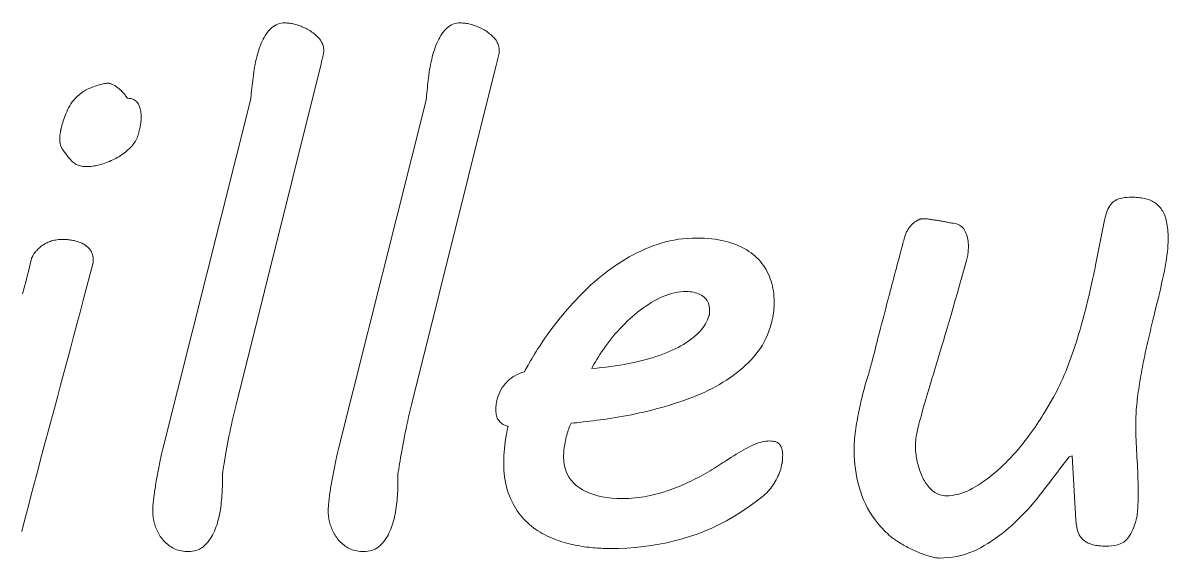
# Model space of a CAD drawing. Extents: x 120.6 to 167.1, y 73.5 to 127.9.
# Drawn here: x 151.97 to 161.7, y 123.12 to 127.66 of the extents above; entities that cross this region are included whole.
import ezdxf

# ---------------------------------------------------------------- set-up
doc = ezdxf.new("R2010")
doc.units = 0

msp = doc.modelspace()

# ---------------------------------------------------------------- linework, layer by layer
at = {"color": 7, "lineweight": 13}
for points in [[(153.90062, 127.005363), (153.902405, 127.025192), (153.904312, 127.045372), (153.906342, 127.065895), (153.908478, 127.086761), (153.910736, 127.107979), (153.913101, 127.129547), (153.915588, 127.151451), (153.918182, 127.173714), (153.920898, 127.19632), (153.923737, 127.219269), (153.926804, 127.242218), (153.930222, 127.264824), (153.933975, 127.287079), (153.93808, 127.30899), (153.942535, 127.330551), (153.947327, 127.351768), (153.952484, 127.372643), (153.957962, 127.393166), (153.963806, 127.413338), (153.969986, 127.433167), (153.976563, 127.452492), (153.983582, 127.471153), (153.991028, 127.489143), (153.998901, 127.506477), (154.007202, 127.52314), (154.015961, 127.539139), (154.025131, 127.554474), (154.034744, 127.569145), (154.044785, 127.583145), (154.055267, 127.596489), (154.066254, 127.608841), (154.077866, 127.619904), (154.090088, 127.629654), (154.102905, 127.638107), (154.116333, 127.645264), (154.130356, 127.651115), (154.145004, 127.65567), (154.160248, 127.65892), (154.176102, 127.660873), (154.192566, 127.661522), (154.20192, 127.661354), (154.211472, 127.660828), (154.221222, 127.659966), (154.231186, 127.658752), (154.241348, 127.657188), (154.251709, 127.655281), (154.262268, 127.653023), (154.273041, 127.650421), (154.284012, 127.647476), (154.295181, 127.64418), (154.306396, 127.640579), (154.31749, 127.636726), (154.328476, 127.632607), (154.339355, 127.628227), (154.350098, 127.623589), (154.360733, 127.618683), (154.371262, 127.613525), (154.381668, 127.608109), (154.391953, 127.602425), (154.40213, 127.596489), (154.412094, 127.590286), (154.421722, 127.583824), (154.431046, 127.577103), (154.440063, 127.570122), (154.448746, 127.562881), (154.457108, 127.555382), (154.465164, 127.547623), (154.4729, 127.539597), (154.480301, 127.531319), (154.487396, 127.522774), (154.493988, 127.514015), (154.499893, 127.505089), (154.505096, 127.495979), (154.509598, 127.486702), (154.513412, 127.477249), (154.516541, 127.467628), (154.518967, 127.457825), (154.520706, 127.447853), (154.521744, 127.437706), (154.522095, 127.427391), (154.522003, 127.422691), (154.521744, 127.417847), (154.521301, 127.412865), (154.520706, 127.40773), (154.519928, 127.402458), (154.518967, 127.397034), (154.517838, 127.391472), (154.516541, 127.385765), (154.515076, 127.379913), (154.513412, 127.373917), (154.511719, 127.367859), (154.510071, 127.361832), (154.508484, 127.355835), (154.506943, 127.349861), (154.505463, 127.343925), (154.504059, 127.338013), (154.502686, 127.33213), (154.501389, 127.326279), (154.500153, 127.32045), (154.498962, 127.314659), (153.776321, 124.418304), (153.767792, 124.383774), (153.759552, 124.349564), (153.751617, 124.315674), (153.743942, 124.282097), (153.736572, 124.24884), (153.729492, 124.215904), (153.722702, 124.183289), (153.716202, 124.150986), (153.709991, 124.119003), (153.704056, 124.087334), (153.698425, 124.056389), (153.693069, 124.026573), (153.688019, 123.997887), (153.683243, 123.970322), (153.678772, 123.943886), (153.674576, 123.918579), (153.67067, 123.894402), (153.667053, 123.871353), (153.663727, 123.849426), (153.660706, 123.828629), (153.660706, 123.759254), (153.660583, 123.741753), (153.660233, 123.72393), (153.659653, 123.705795), (153.658844, 123.68734), (153.657806, 123.668564), (153.65654, 123.649467), (153.655029, 123.630058), (153.653305, 123.610329), (153.651337, 123.590286), (153.649139, 123.569923), (153.646622, 123.549545), (153.643707, 123.529449), (153.640381, 123.509651), (153.636658, 123.490143), (153.632507, 123.470917), (153.627975, 123.451988), (153.623032, 123.433342), (153.617691, 123.414986), (153.611938, 123.396919), (153.605774, 123.379143), (153.599182, 123.361801), (153.592072, 123.345032), (153.584488, 123.32885), (153.576416, 123.31324), (153.567841, 123.29821), (153.558777, 123.283752), (153.549225, 123.269882), (153.539185, 123.256584), (153.528641, 123.243866), (153.517609, 123.231728), (153.506012, 123.220467), (153.493744, 123.210388), (153.480804, 123.2015), (153.467209, 123.193802), (153.452942, 123.187279), (153.438019, 123.181946), (153.422424, 123.177803), (153.406158, 123.174835), (153.389236, 123.173058), (153.371643, 123.17247), (153.356232, 123.172798), (153.341232, 123.173798), (153.32663, 123.175461), (153.312439, 123.177788), (153.29866, 123.180779), (153.285278, 123.184433), (153.272293, 123.188759), (153.25972, 123.193741), (153.247559, 123.199394), (153.235779, 123.205711), (153.224426, 123.212547), (153.21347, 123.219757), (153.202911, 123.227348), (153.19278, 123.235306), (153.183029, 123.243645), (153.173691, 123.252365), (153.164764, 123.261452), (153.156235, 123.27092), (153.148117, 123.280762), (153.140396, 123.290977), (153.133087, 123.30146), (153.126175, 123.31208), (153.119675, 123.322853), (153.113571, 123.333763), (153.10788, 123.344818), (153.102585, 123.356018), (153.097702, 123.367363), (153.093231, 123.378853), (153.089142, 123.390488), (153.08548, 123.402267), (153.082184, 123.414047), (153.079224, 123.425682), (153.07663, 123.437172), (153.074371, 123.448517), (153.072464, 123.459717), (153.070908, 123.470772), (153.069702, 123.481689), (153.068832, 123.492455), (153.068298, 123.503075), (153.06813, 123.513557), (153.068222, 123.523026), (153.068481, 123.532921), (153.068909, 123.543259), (153.069519, 123.554024), (153.070297, 123.565224), (153.071259, 123.576859), (153.072388, 123.588928), (153.073685, 123.601425), (153.075165, 123.614365), (153.076813, 123.627731), (153.078583, 123.641373), (153.080444, 123.655136), (153.082397, 123.669006), (153.084442, 123.682999), (153.086563, 123.697105), (153.088776, 123.711327), (153.091064, 123.725662), (153.093445, 123.74012), (153.095917, 123.754684), (153.09848, 123.769371), (153.101105, 123.784111), (153.103745, 123.798851), (153.106415, 123.813599), (153.109116, 123.828339), (153.111847, 123.843079), (153.114609, 123.857819), (153.117401, 123.872566), (153.120224, 123.887306), (153.123062, 123.902046), (153.125946, 123.916786), (153.12883, 123.931343), (153.131729, 123.945518), (153.134613, 123.959328), (153.137512, 123.972748), (153.140396, 123.985802), (153.14328, 123.998474), (153.146179, 124.01078), (153.149063, 124.022697), (153.151962, 124.034248), (153.154846, 124.045418)], [(155.392151, 127.005363), (155.393951, 127.025192), (155.395844, 127.045372), (155.397873, 127.065895), (155.400009, 127.086761), (155.402267, 127.107979), (155.404633, 127.129547), (155.40712, 127.151451), (155.409729, 127.173714), (155.412445, 127.19632), (155.415283, 127.219269), (155.418335, 127.242218), (155.421753, 127.264824), (155.425507, 127.287079), (155.429611, 127.30899), (155.434067, 127.330551), (155.438858, 127.351768), (155.444, 127.372643), (155.449493, 127.393166), (155.455338, 127.413338), (155.461517, 127.433167), (155.468109, 127.452492), (155.475113, 127.471153), (155.482559, 127.489143), (155.490433, 127.506477), (155.498749, 127.52314), (155.507492, 127.539139), (155.516663, 127.554474), (155.526276, 127.569145), (155.536316, 127.583145), (155.546799, 127.596489), (155.5578, 127.608841), (155.569397, 127.619904), (155.581619, 127.629654), (155.594437, 127.638107), (155.607864, 127.645264), (155.621887, 127.651115), (155.636536, 127.65567), (155.651779, 127.65892), (155.667633, 127.660873), (155.684097, 127.661522), (155.693451, 127.661354), (155.703003, 127.660828), (155.712769, 127.659966), (155.722717, 127.658752), (155.73288, 127.657188), (155.74324, 127.655281), (155.753815, 127.653023), (155.764572, 127.650421), (155.775543, 127.647476), (155.786713, 127.64418), (155.797928, 127.640579), (155.809021, 127.636726), (155.820007, 127.632607), (155.830887, 127.628227), (155.841644, 127.623589), (155.852264, 127.618683), (155.862793, 127.613525), (155.873199, 127.608109), (155.883484, 127.602425), (155.893661, 127.596489), (155.903625, 127.590286), (155.913269, 127.583824), (155.922577, 127.577103), (155.931595, 127.570122), (155.940277, 127.562881), (155.948639, 127.555382), (155.956696, 127.547623), (155.964432, 127.539597), (155.971832, 127.531319), (155.978943, 127.522774), (155.985535, 127.514015), (155.991425, 127.505089), (155.996628, 127.495979), (156.001129, 127.486702), (156.004944, 127.477249), (156.008072, 127.467628), (156.010498, 127.457825), (156.012238, 127.447853), (156.013275, 127.437706), (156.013626, 127.427391), (156.013535, 127.422691), (156.013275, 127.417847), (156.012848, 127.412865), (156.012238, 127.40773), (156.011459, 127.402458), (156.010498, 127.397034), (156.009369, 127.391472), (156.008072, 127.385765), (156.006592, 127.379913), (156.004944, 127.373917), (156.00325, 127.367859), (156.001602, 127.361832), (156.000015, 127.355835), (155.998474, 127.349861), (155.997009, 127.343925), (155.99559, 127.338013), (155.994232, 127.33213), (155.99292, 127.326279), (155.991684, 127.32045), (155.990509, 127.314659), (155.267853, 124.418304), (155.259338, 124.383774), (155.251099, 124.349564), (155.243149, 124.315674), (155.235474, 124.282097), (155.228119, 124.24884), (155.221024, 124.215904), (155.214233, 124.183289), (155.207733, 124.150986), (155.201523, 124.119003), (155.195587, 124.087334), (155.189957, 124.056389), (155.184601, 124.026573), (155.17955, 123.997887), (155.174774, 123.970322), (155.170303, 123.943886), (155.166107, 123.918579), (155.162201, 123.894402), (155.1586, 123.871353), (155.155273, 123.849426), (155.152237, 123.828629), (155.152237, 123.759254), (155.152115, 123.741753), (155.151764, 123.72393), (155.151184, 123.705795), (155.150391, 123.68734), (155.149353, 123.668564), (155.148071, 123.649467), (155.146576, 123.630058), (155.144836, 123.610329), (155.142868, 123.590286), (155.140671, 123.569923), (155.138153, 123.549545), (155.135239, 123.529449), (155.131912, 123.509651), (155.128189, 123.490143), (155.124054, 123.470917), (155.119507, 123.451988), (155.114563, 123.433342), (155.109222, 123.414986), (155.10347, 123.396919), (155.097321, 123.379143), (155.090714, 123.361801), (155.083618, 123.345032), (155.076019, 123.32885), (155.067947, 123.31324), (155.059372, 123.29821), (155.050308, 123.283752), (155.040756, 123.269882), (155.030716, 123.256584), (155.020172, 123.243866), (155.009155, 123.231728), (154.997543, 123.220467), (154.985275, 123.210388), (154.972336, 123.2015), (154.95874, 123.193802), (154.944473, 123.187279), (154.92955, 123.181946), (154.913956, 123.177803), (154.89769, 123.174835), (154.880768, 123.173058), (154.863174, 123.17247), (154.847778, 123.172798), (154.832764, 123.173798), (154.818176, 123.175461), (154.803986, 123.177788), (154.790192, 123.180779), (154.77681, 123.184433), (154.763824, 123.188759), (154.751251, 123.193741), (154.73909, 123.199394), (154.727325, 123.205711), (154.715958, 123.212547), (154.705002, 123.219757), (154.694458, 123.227348), (154.684311, 123.235306), (154.674561, 123.243645), (154.665222, 123.252365), (154.656296, 123.261452), (154.647766, 123.27092), (154.639648, 123.280762), (154.631927, 123.290977), (154.624619, 123.30146), (154.617706, 123.31208), (154.611206, 123.322853), (154.605103, 123.333763), (154.599411, 123.344818), (154.594116, 123.356018), (154.589233, 123.367363), (154.584747, 123.378853), (154.580688, 123.390488), (154.577011, 123.402267), (154.573715, 123.414047), (154.57077, 123.425682), (154.568161, 123.437172), (154.565918, 123.448517), (154.563995, 123.459717), (154.562439, 123.470772), (154.561234, 123.481689), (154.560364, 123.492455), (154.559845, 123.503075), (154.559662, 123.513557), (154.559753, 123.523026), (154.560013, 123.532921), (154.560455, 123.543259), (154.56105, 123.554024), (154.561829, 123.565224), (154.56279, 123.576859), (154.563919, 123.588928), (154.565216, 123.601425), (154.566681, 123.614365), (154.568344, 123.627731), (154.570114, 123.641373), (154.571976, 123.655136), (154.573929, 123.669006), (154.575974, 123.682999), (154.578094, 123.697105), (154.580307, 123.711327), (154.582611, 123.725662), (154.584991, 123.74012), (154.587463, 123.754684), (154.590027, 123.769371), (154.592636, 123.784111), (154.595276, 123.798851), (154.597961, 123.813599), (154.600647, 123.828339), (154.603394, 123.843079), (154.60614, 123.857819), (154.608932, 123.872566), (154.611755, 123.887306), (154.614594, 123.902046), (154.617477, 123.916786), (154.620361, 123.931343), (154.62326, 123.945518), (154.62616, 123.959328), (154.629044, 123.972748), (154.631927, 123.985802), (154.634827, 123.998474), (154.637711, 124.01078), (154.640594, 124.022697), (154.643494, 124.034248), (154.646393, 124.045418)], [(152.293457, 126.777008), (152.296585, 126.789413), (152.300171, 126.80233), (152.304214, 126.815773), (152.308716, 126.829735), (152.31369, 126.844215), (152.319122, 126.859215), (152.325027, 126.874741), (152.33139, 126.890785), (152.338211, 126.907349), (152.34549, 126.924431), (152.353577, 126.941597), (152.362839, 126.95842), (152.37323, 126.974899), (152.384796, 126.991028), (152.397522, 127.006813), (152.411392, 127.022247), (152.426422, 127.037338), (152.442612, 127.052078), (152.459961, 127.066475), (152.478455, 127.080521), (152.487915, 127.085678), (152.497772, 127.090752), (152.508026, 127.095741), (152.518692, 127.100639), (152.529755, 127.105453), (152.541229, 127.110176), (152.553116, 127.114815), (152.565399, 127.11937), (152.578094, 127.123833), (152.591187, 127.128212), (152.604111, 127.132332), (152.616272, 127.136017), (152.627701, 127.139267), (152.638367, 127.14209), (152.648285, 127.14447), (152.65744, 127.146423), (152.665848, 127.147942), (152.673508, 127.149025), (152.68042, 127.149673), (152.686584, 127.149895), (152.692368, 127.149689), (152.698196, 127.149086), (152.704056, 127.148071), (152.70993, 127.146652), (152.715851, 127.144836), (152.721786, 127.142609), (152.727753, 127.139977), (152.733749, 127.136948), (152.739777, 127.133507), (152.745834, 127.129662), (152.751831, 127.12558), (152.75769, 127.121452), (152.763397, 127.117256), (152.768951, 127.113007), (152.774384, 127.108704), (152.779663, 127.10434), (152.78479, 127.099915), (152.789764, 127.095436), (152.794617, 127.090897), (152.799316, 127.086304), (152.805054, 127.08046), (152.81076, 127.074509), (152.816391, 127.068436), (152.821976, 127.062248), (152.827484, 127.055946), (152.832947, 127.04953), (152.838364, 127.042999), (152.843704, 127.036354), (152.848999, 127.029587), (152.854233, 127.022705), (152.868179, 127.021149), (152.881104, 127.018776), (152.893036, 127.015594), (152.903946, 127.011612), (152.913849, 127.006813), (152.922729, 127.001205), (152.930618, 126.994781), (152.937469, 126.987556), (152.943329, 126.979523), (152.948181, 126.97068), (152.952301, 126.961258), (152.955978, 126.951485), (152.959229, 126.941368), (152.962051, 126.930901), (152.964432, 126.92009), (152.966385, 126.908936), (152.967896, 126.89743), (152.968994, 126.885582), (152.969635, 126.873383), (152.969849, 126.86084), (152.969757, 126.851669), (152.969513, 126.842682), (152.96907, 126.83387), (152.96846, 126.825226), (152.967682, 126.816757), (152.966736, 126.808456), (152.965607, 126.800339), (152.964294, 126.792389), (152.96283, 126.784615), (152.961182, 126.777008), (152.959473, 126.769638), (152.957825, 126.762558), (152.956238, 126.755768), (152.954712, 126.74926), (152.953232, 126.743042), (152.951813, 126.737122), (152.950455, 126.731483), (152.949158, 126.726135), (152.947906, 126.721077), (152.946732, 126.716309), (152.942947, 126.704269), (152.938522, 126.692429), (152.933456, 126.680794), (152.927765, 126.669365), (152.921432, 126.658134), (152.914474, 126.64711), (152.90686, 126.636284), (152.898636, 126.625656), (152.889755, 126.615242), (152.880249, 126.605019), (152.87027, 126.595047), (152.860016, 126.585365), (152.849457, 126.575974), (152.838623, 126.566864), (152.827484, 126.558052), (152.816071, 126.549522), (152.804367, 126.541283), (152.792374, 126.533333), (152.78009, 126.525673), (152.767517, 126.518303), (152.75473, 126.511238), (152.741852, 126.504486), (152.728836, 126.498055), (152.715714, 126.491943), (152.702484, 126.486145), (152.689117, 126.480667), (152.675659, 126.47551), (152.662064, 126.470665), (152.648361, 126.466141), (152.634552, 126.461937), (152.62085, 126.458092), (152.607483, 126.454651), (152.594482, 126.451614), (152.581818, 126.44899), (152.569504, 126.446762), (152.557541, 126.444939), (152.545929, 126.443527), (152.534653, 126.442513), (152.523727, 126.44191), (152.513138, 126.441704), (152.500153, 126.441933), (152.487762, 126.442627), (152.475983, 126.443787), (152.464813, 126.445404), (152.454254, 126.447487), (152.44429, 126.450027), (152.434937, 126.453033), (152.426193, 126.456505), (152.41806, 126.460434), (152.410522, 126.464828), (152.403107, 126.469971), (152.395325, 126.476158), (152.387161, 126.483383), (152.378616, 126.491653), (152.36969, 126.500961), (152.360413, 126.511307), (152.350739, 126.522697), (152.340698, 126.535126), (152.330276, 126.548599), (152.319473, 126.56311), (152.313385, 126.571594), (152.307861, 126.579697), (152.302872, 126.587433), (152.298431, 126.594788), (152.29454, 126.601768), (152.291199, 126.608376), (152.288422, 126.614601), (152.286179, 126.620453), (152.284485, 126.625931), (152.28334, 126.631035), (152.282516, 126.63588), (152.281784, 126.640572), (152.281128, 126.645126), (152.280563, 126.649536), (152.28009, 126.653801), (152.279694, 126.657921), (152.279388, 126.661896), (152.279175, 126.665726), (152.279053, 126.669411), (152.279007, 126.672951), (152.279053, 126.679237), (152.279175, 126.685379), (152.279388, 126.691376), (152.279694, 126.697227), (152.28009, 126.702942), (152.280563, 126.708504), (152.281128, 126.713921), (152.281784, 126.7192), (152.282516, 126.724327), (152.28334, 126.729317), (152.284225, 126.734215), (152.285126, 126.739082), (152.286072, 126.743927), (152.287048, 126.748741), (152.28804, 126.753525), (152.289063, 126.758278), (152.290115, 126.763008), (152.291199, 126.7677), (152.292328, 126.772369)], [(159.4534, 125.828903), (159.455811, 125.83802), (159.458435, 125.846878), (159.461243, 125.855484), (159.464264, 125.863823), (159.467499, 125.871902), (159.470917, 125.879715), (159.474548, 125.887276), (159.478378, 125.894577), (159.482407, 125.901611), (159.486649, 125.908394), (159.491013, 125.914909), (159.495438, 125.921173), (159.499908, 125.92717), (159.504456, 125.932907), (159.509048, 125.938385), (159.513702, 125.943604), (159.518417, 125.948555), (159.523178, 125.953255), (159.528015, 125.957695), (159.532898, 125.961868), (159.537766, 125.965797), (159.542542, 125.969498), (159.547241, 125.972969), (159.551849, 125.976204), (159.556381, 125.97921), (159.560822, 125.981987), (159.56517, 125.984528), (159.569427, 125.986847), (159.573608, 125.988922), (159.577698, 125.990776), (159.581665, 125.992424), (159.585449, 125.993896), (159.58905, 125.995193), (159.592499, 125.996323), (159.595764, 125.997276), (159.598862, 125.998062), (159.601776, 125.998665), (159.604523, 125.9991), (159.607086, 125.999359), (159.609497, 125.999443), (159.615967, 125.999374), (159.622681, 125.999161), (159.629608, 125.998795), (159.63678, 125.998291), (159.64418, 125.997643), (159.65181, 125.996841), (159.659668, 125.995903), (159.66777, 125.99482), (159.676086, 125.993591), (159.684647, 125.992218), (159.693298, 125.990791), (159.701874, 125.989388), (159.710403, 125.988014), (159.718872, 125.986671), (159.727295, 125.985352), (159.735641, 125.98407), (159.743927, 125.982811), (159.752167, 125.981583), (159.760345, 125.980385), (159.768478, 125.97921), (159.777695, 125.977478), (159.786865, 125.975746), (159.795959, 125.974007), (159.805008, 125.972275), (159.813995, 125.970543), (159.822937, 125.968803), (159.831818, 125.967072), (159.840622, 125.96534), (159.84938, 125.9636), (159.858093, 125.961868), (159.872696, 125.960739), (159.886475, 125.958519), (159.899399, 125.955193), (159.911499, 125.950768), (159.92276, 125.945251), (159.933182, 125.938629), (159.942764, 125.930908), (159.951508, 125.922096), (159.959412, 125.912178), (159.966476, 125.901169), (159.972794, 125.889374), (159.978455, 125.877121), (159.983429, 125.864395), (159.987762, 125.851219), (159.991409, 125.837578), (159.9944, 125.823471), (159.996735, 125.808899), (159.998398, 125.793869), (159.99939, 125.778374), (159.999725, 125.762421), (159.999542, 125.749786), (159.999023, 125.737328), (159.998169, 125.725044), (159.996948, 125.712936), (159.995392, 125.700996), (159.993469, 125.689232), (159.991226, 125.677635), (159.988617, 125.666222), (159.985672, 125.654976), (159.982376, 125.643906), (159.962891, 125.572578), (159.943756, 125.503136), (159.924973, 125.43557), (159.906525, 125.369881), (159.888428, 125.306068), (159.870697, 125.244141), (159.853287, 125.18409), (159.836227, 125.125916), (159.819519, 125.069618), (159.803162, 125.015205), (159.787231, 124.962524), (159.771774, 124.911438), (159.756805, 124.861931), (159.74234, 124.814026), (159.728363, 124.7677), (159.71489, 124.722969), (159.701889, 124.679825), (159.689392, 124.638275), (159.677383, 124.598312), (159.665863, 124.559944), (159.654846, 124.523056), (159.644348, 124.487564), (159.634384, 124.453453), (159.624939, 124.420731), (159.615997, 124.389397), (159.60759, 124.359451), (159.599701, 124.330894), (159.592316, 124.303719), (159.58548, 124.277939), (159.579147, 124.25354), (159.57338, 124.230415), (159.568222, 124.20845), (159.56366, 124.187637), (159.559723, 124.167984), (159.556381, 124.149483), (159.55365, 124.132141), (159.551529, 124.115952), (159.550003, 124.100922), (159.549103, 124.087044), (159.548798, 124.074326), (159.54895, 124.062042), (159.549423, 124.049469), (159.550232, 124.036606), (159.551331, 124.023453), (159.552765, 124.01001), (159.55452, 123.996277), (159.55658, 123.982262), (159.55896, 123.967957), (159.561676, 123.953354), (159.564697, 123.938469), (159.568024, 123.923538), (159.571686, 123.908813), (159.575653, 123.894287), (159.579956, 123.879967), (159.584564, 123.865845), (159.589493, 123.851929), (159.594742, 123.838211), (159.600311, 123.824699), (159.606186, 123.811386), (159.612381, 123.798279), (159.618912, 123.785484), (159.625793, 123.773125), (159.633026, 123.761208), (159.640594, 123.749718), (159.648514, 123.738655), (159.656784, 123.728035), (159.665405, 123.71785), (159.674362, 123.708092), (159.68367, 123.698769), (159.693329, 123.68988), (159.703354, 123.681641), (159.713791, 123.674271), (159.724625, 123.66777), (159.73587, 123.662132), (159.747528, 123.657364), (159.759567, 123.653458), (159.772034, 123.650421), (159.784897, 123.648254), (159.798157, 123.646957), (159.811829, 123.646523), (159.836151, 123.64727), (159.860504, 123.649529), (159.884933, 123.653282), (159.909424, 123.658546), (159.93396, 123.665314), (159.958557, 123.673576), (159.983215, 123.68335), (160.007935, 123.694618), (160.0327, 123.707397), (160.057526, 123.72168), (160.082275, 123.737038), (160.106781, 123.753067), (160.131073, 123.76976), (160.155121, 123.787117), (160.17894, 123.805145), (160.20253, 123.82383), (160.225876, 123.843178), (160.249008, 123.863197), (160.271896, 123.883881), (160.294556, 123.905228), (160.316895, 123.927048), (160.338791, 123.949165), (160.360245, 123.971565), (160.381287, 123.994255), (160.401871, 124.017235), (160.422028, 124.040504), (160.441757, 124.064064), (160.46106, 124.087914), (160.479919, 124.112045), (160.498352, 124.136475), (160.51622, 124.160767), (160.533432, 124.184517), (160.549988, 124.20771), (160.565872, 124.230362), (160.581085, 124.252457), (160.595642, 124.27401), (160.609528, 124.295006), (160.622757, 124.31546), (160.635315, 124.335358), (160.647217, 124.354713), (160.722366, 124.484787), (160.736145, 124.50943), (160.74971, 124.53479), (160.763077, 124.560883), (160.776245, 124.587692), (160.789215, 124.615227), (160.801971, 124.643478), (160.814529, 124.672455), (160.826889, 124.702156), (160.83905, 124.732582), (160.850998, 124.763725), (160.862701, 124.79525), (160.874115, 124.826797), (160.885254, 124.858376), (160.896088, 124.889984), (160.906647, 124.921623), (160.916901, 124.953293), (160.92688, 124.984985), (160.936554, 125.016708), (160.945953, 125.048462), (160.955048, 125.080246), (160.963882, 125.111855), (160.972458, 125.143089), (160.980774, 125.173943), (160.988815, 125.204422), (160.996613, 125.234528), (161.004135, 125.264259), (161.011414, 125.29361), (161.018417, 125.322586), (161.025162, 125.351189), (161.031647, 125.379417), (161.037872, 125.406891), (161.043793, 125.433243), (161.049438, 125.458458), (161.054779, 125.482552), (161.059845, 125.505524), (161.064606, 125.527359), (161.069092, 125.548073), (161.073273, 125.56765), (161.077179, 125.586105), (161.080795, 125.603439), (161.155945, 125.987885), (161.160828, 126.009171), (161.166183, 126.029106), (161.172043, 126.047676), (161.178375, 126.064888), (161.185211, 126.080742), (161.192551, 126.095238), (161.200363, 126.108376), (161.208679, 126.120155), (161.217468, 126.130577), (161.226776, 126.139641), (161.236969, 126.147606), (161.248444, 126.154724), (161.26123, 126.161011), (161.27533, 126.166466), (161.290726, 126.171074), (161.307419, 126.174843), (161.325409, 126.17778), (161.344696, 126.179878), (161.365295, 126.181129), (161.387192, 126.181549), (161.401505, 126.181396), (161.415527, 126.180916), (161.42926, 126.180122), (161.442688, 126.179008), (161.455841, 126.177574), (161.468719, 126.175827), (161.481293, 126.173759), (161.493561, 126.171379), (161.505569, 126.168678), (161.517273, 126.165657), (161.528656, 126.162231), (161.539703, 126.15831), (161.5504, 126.1539), (161.560745, 126.149002), (161.57074, 126.143616), (161.580399, 126.137733), (161.589706, 126.131355), (161.598663, 126.124489), (161.607285, 126.117134), (161.615555, 126.109291), (161.623444, 126.100922), (161.63092, 126.092003), (161.638, 126.082535), (161.644684, 126.072517), (161.650955, 126.061958), (161.65683, 126.050842), (161.662292, 126.039177), (161.667358, 126.026962), (161.671997, 126.014206), (161.676254, 126.000893), (161.680099, 125.986916), (161.683533, 125.97216), (161.686569, 125.956619), (161.689209, 125.940308), (161.691437, 125.92321), (161.693253, 125.905327), (161.694672, 125.886673), (161.695679, 125.867233), (161.696289, 125.847015), (161.696487, 125.826012), (161.696106, 125.800591), (161.694931, 125.77404), (161.692978, 125.746361), (161.690247, 125.71756), (161.686737, 125.687622), (161.682434, 125.65657), (161.677368, 125.624382), (161.671509, 125.591064), (161.664886, 125.556625), (161.657471, 125.521057), (161.649597, 125.484909), (161.641571, 125.448738), (161.633392, 125.412529), (161.625092, 125.376297), (161.616638, 125.340034), (161.608032, 125.303741), (161.599289, 125.267426), (161.590393, 125.231071), (161.581375, 125.194695), (161.572189, 125.158287), (161.566971, 125.136772), (161.561737, 125.11499), (161.556458, 125.092949), (161.551147, 125.070648), (161.545807, 125.048088), (161.540451, 125.025269), (161.535065, 125.002182), (161.529648, 124.978844), (161.5242, 124.955238), (161.518723, 124.931381), (161.513275, 124.907387), (161.507965, 124.8834), (161.502762, 124.859406), (161.497681, 124.835411), (161.492706, 124.811424), (161.487854, 124.78743), (161.483109, 124.763435), (161.478485, 124.739449), (161.473969, 124.715454), (161.469574, 124.69146), (161.465332, 124.667587), (161.461258, 124.643944), (161.457352, 124.620529), (161.453613, 124.597343), (161.450073, 124.574394), (161.446686, 124.551674), (161.443481, 124.529182), (161.440445, 124.506927), (161.437576, 124.484901), (161.434891, 124.463104), (161.432419, 124.441643), (161.430206, 124.420616), (161.428253, 124.400024), (161.426575, 124.37986), (161.42514, 124.36013), (161.423965, 124.340836), (161.42305, 124.321976), (161.422394, 124.303551), (161.422012, 124.285553), (161.421875, 124.267998), (161.421982, 124.23851), (161.422287, 124.20903), (161.422791, 124.179543), (161.423508, 124.150063), (161.424408, 124.120575), (161.425522, 124.091087), (161.426834, 124.061607), (161.42836, 124.03212), (161.430084, 124.00264), (161.432007, 123.973152), (161.433929, 123.943497), (161.435638, 123.913498), (161.437164, 123.883141), (161.438477, 123.852448), (161.43959, 123.821404), (161.440491, 123.790009), (161.441208, 123.75827), (161.441711, 123.726189), (161.442017, 123.693756), (161.442108, 123.660973), (161.442078, 123.646118), (161.44194, 123.631607), (161.441727, 123.617439), (161.441422, 123.603622), (161.44104, 123.590157), (161.440552, 123.577034), (161.439987, 123.564255), (161.439346, 123.551826), (161.438599, 123.539742), (161.437775, 123.528008), (161.436874, 123.516731), (161.435867, 123.506042), (161.434784, 123.495926), (161.433624, 123.486382), (161.432358, 123.477425), (161.431015, 123.46904), (161.429581, 123.461235), (161.42807, 123.45401), (161.426468, 123.447357), (161.424774, 123.441292), (161.418228, 123.419319), (161.411301, 123.398514), (161.404007, 123.378853), (161.396332, 123.360352), (161.388275, 123.34301), (161.379852, 123.32682), (161.371048, 123.31179), (161.361877, 123.29792), (161.352325, 123.285202), (161.342392, 123.273636), (161.331573, 123.263206), (161.319321, 123.253868), (161.305664, 123.245628), (161.290588, 123.238487), (161.274109, 123.232445), (161.256195, 123.227501), (161.236877, 123.223663), (161.216125, 123.220917), (161.19397, 123.219269), (161.17041, 123.218719), (161.153992, 123.218903), (161.13826, 123.219467), (161.12323, 123.220406), (161.108887, 123.221725), (161.095245, 123.223412), (161.082306, 123.225479), (161.070038, 123.227921), (161.058472, 123.230743), (161.047607, 123.233932), (161.037445, 123.237503), (161.027832, 123.241394), (161.018646, 123.245544), (161.009903, 123.249947), (161.001587, 123.254616), (160.993713, 123.259544), (160.986267, 123.264732), (160.979263, 123.27018), (160.972687, 123.275894), (160.966553, 123.28186), (160.960846, 123.288094), (160.955536, 123.294525), (160.950607, 123.301102), (160.946045, 123.307816), (160.941879, 123.314682), (160.93808, 123.321693), (160.934647, 123.32885), (160.931595, 123.336143), (160.928925, 123.34359), (160.926636, 123.351181), (160.924713, 123.35891), (160.923035, 123.36673), (160.921463, 123.374573), (160.920013, 123.382454), (160.918701, 123.390358), (160.91748, 123.398293), (160.916382, 123.406258), (160.915405, 123.414253), (160.914536, 123.422272), (160.913773, 123.430321), (160.913147, 123.4384), (160.881348, 123.984718), (160.855331, 123.976044), (160.836075, 123.951477), (160.816483, 123.926331), (160.796539, 123.900604), (160.776245, 123.874298), (160.755615, 123.84742), (160.734619, 123.819954), (160.713287, 123.791916), (160.691605, 123.763298), (160.669586, 123.734108), (160.647217, 123.70433), (160.624435, 123.674477), (160.601196, 123.64502), (160.577484, 123.615967), (160.553314, 123.587326), (160.528702, 123.559082), (160.503601, 123.531242), (160.478058, 123.503815), (160.452042, 123.476784), (160.425568, 123.450165), (160.398621, 123.42395), (160.371201, 123.398354), (160.343292, 123.373596), (160.314896, 123.34967), (160.286011, 123.326591), (160.256622, 123.304352), (160.226746, 123.282944), (160.196381, 123.262383), (160.165527, 123.242653), (160.134171, 123.223763), (160.102341, 123.205711), (160.069977, 123.188957), (160.037064, 123.173973), (160.003601, 123.160744), (159.969604, 123.149284), (159.935043, 123.139587), (159.899933, 123.131653), (159.864288, 123.125481), (159.828079, 123.121071), (159.791321, 123.118431), (159.754028, 123.117546), (159.746292, 123.117737), (159.738129, 123.118301), (159.729523, 123.11924), (159.72049, 123.120552), (159.711029, 123.122246), (159.701126, 123.124313), (159.690796, 123.126755), (159.680023, 123.12957), (159.668823, 123.132767), (159.657196, 123.136337), (159.645294, 123.140198), (159.633316, 123.144257), (159.621246, 123.148521), (159.6091, 123.152985), (159.596848, 123.157654), (159.584518, 123.162521), (159.572113, 123.167595), (159.559601, 123.172874), (159.547012, 123.178352), (159.534332, 123.184029), (159.521683, 123.18988), (159.50914, 123.195885), (159.496704, 123.202026), (159.48439, 123.208313), (159.472198, 123.214745), (159.460114, 123.221321), (159.448151, 123.228043), (159.436295, 123.234901), (159.424561, 123.241913), (159.412933, 123.249069), (159.401611, 123.256248), (159.390732, 123.263344), (159.380325, 123.270355), (159.370392, 123.277283), (159.360901, 123.284119), (159.351883, 123.290863), (159.343323, 123.297531), (159.335236, 123.304108), (159.327606, 123.310593), (159.320435, 123.316994), (159.289566, 123.346855), (159.260544, 123.377464), (159.233368, 123.408829), (159.208054, 123.440941), (159.184586, 123.473808), (159.162964, 123.507423), (159.143188, 123.541794), (159.125275, 123.57692), (159.109192, 123.612785), (159.094971, 123.649414), (159.082336, 123.68647), (159.071045, 123.72364), (159.061066, 123.760933), (159.052429, 123.798332), (159.045105, 123.835854), (159.039124, 123.873489), (159.03447, 123.91124), (159.031158, 123.949104), (159.02916, 123.987091), (159.028488, 124.025185), (159.028656, 124.046577), (159.029175, 124.06797), (159.03006, 124.089355), (159.031265, 124.110748), (159.032822, 124.132141), (159.034729, 124.153526), (159.036987, 124.174919), (159.039581, 124.196304), (159.042542, 124.217697), (159.045837, 124.23909), (159.049362, 124.260406), (159.053009, 124.281578), (159.056763, 124.302612), (159.060638, 124.323494), (159.064621, 124.344231), (159.068726, 124.36483), (159.072952, 124.385277), (159.077286, 124.405586), (159.081726, 124.425751), (159.086304, 124.445763), (159.090973, 124.465591), (159.095718, 124.485191), (159.100571, 124.504555), (159.105499, 124.523697), (159.110504, 124.542595), (159.115616, 124.561272), (159.120804, 124.579712), (159.126068, 124.597923), (159.131439, 124.615906), (159.136887, 124.633652), (159.142273, 124.651093), (159.147461, 124.668167), (159.152451, 124.68486), (159.157227, 124.701172), (159.161819, 124.717117), (159.166199, 124.732681), (159.17038, 124.747871), (159.174347, 124.762688), (159.178116, 124.777122), (159.181686, 124.791191), (159.192566, 124.834023), (159.203201, 124.875824), (159.213608, 124.91658), (159.22377, 124.956299), (159.233719, 124.994972), (159.243439, 125.032608), (159.252914, 125.069206), (159.262161, 125.104759), (159.271179, 125.139267), (159.279968, 125.172745), (159.288544, 125.205292), (159.296906, 125.23703), (159.305069, 125.26796), (159.313034, 125.29808), (159.320801, 125.327385), (159.328354, 125.355888), (159.335724, 125.383583), (159.342865, 125.410461), (159.349823, 125.436539), (159.356567, 125.4618), (159.363113, 125.486298), (159.369461, 125.510071), (159.37561, 125.533127), (159.381546, 125.555458), (159.387283, 125.577065), (159.392822, 125.597946), (159.398148, 125.618111), (159.40329, 125.637543), (159.408203, 125.656265), (159.412933, 125.674255), (159.417511, 125.691673), (159.421951, 125.708656), (159.4263, 125.725204), (159.430511, 125.741318), (159.434616, 125.756996), (159.438599, 125.772247), (159.442474, 125.787064), (159.446228, 125.801445), (159.449875, 125.815392)], [(155.984711, 124.372055), (155.985382, 124.396538), (155.987381, 124.420273), (155.990707, 124.443253), (155.995361, 124.465477), (156.001343, 124.486954), (156.008652, 124.507683), (156.017303, 124.527657), (156.027267, 124.546875), (156.038574, 124.565346), (156.051208, 124.583069), (156.064941, 124.599831), (156.079529, 124.61544), (156.095001, 124.62989), (156.111328, 124.643188), (156.128525, 124.655334), (156.146591, 124.666313), (156.165527, 124.67614), (156.185333, 124.684814), (156.205994, 124.692329), (156.227524, 124.698692), (156.234238, 124.711853), (156.241638, 124.725922), (156.249725, 124.740875), (156.258514, 124.756729), (156.26799, 124.773483), (156.278168, 124.79113), (156.289032, 124.809669), (156.300598, 124.829109), (156.312851, 124.849449), (156.325806, 124.870682), (156.339417, 124.892548), (156.353668, 124.914787), (156.368561, 124.937408), (156.384079, 124.960403), (156.400238, 124.983772), (156.417023, 125.007515), (156.434464, 125.031639), (156.45253, 125.056137), (156.471222, 125.081009), (156.49057, 125.106262), (156.510498, 125.131714), (156.530975, 125.157188), (156.552002, 125.182701), (156.573578, 125.208237), (156.595718, 125.233803), (156.618393, 125.259399), (156.641617, 125.285027), (156.66539, 125.310684), (156.689713, 125.336365), (156.714584, 125.362076), (156.73999, 125.387573), (156.76593, 125.412605), (156.792374, 125.437172), (156.819336, 125.461281), (156.846832, 125.484924), (156.874847, 125.50811), (156.903366, 125.53083), (156.932419, 125.553085), (156.96199, 125.574883), (156.992081, 125.596214), (157.022675, 125.61692), (157.053711, 125.636856), (157.08522, 125.656006), (157.117188, 125.67437), (157.149628, 125.691963), (157.18251, 125.708771), (157.215866, 125.7248), (157.249695, 125.740044), (157.283966, 125.754517), (157.318726, 125.768204), (157.353912, 125.78083), (157.389542, 125.792137), (157.425598, 125.802109), (157.462097, 125.810753), (157.499023, 125.818062), (157.536377, 125.824043), (157.574173, 125.828697), (157.612396, 125.832024), (157.651062, 125.834015), (157.690155, 125.834686), (157.723251, 125.834282), (157.755478, 125.833061), (157.78685, 125.831039), (157.817337, 125.828209), (157.84697, 125.82457), (157.875732, 125.820114), (157.903625, 125.814857), (157.930649, 125.808784), (157.956818, 125.801903), (157.982101, 125.794212), (158.006531, 125.785805), (158.03009, 125.776756), (158.05278, 125.767075), (158.0746, 125.756752), (158.095551, 125.745796), (158.115646, 125.734207), (158.134872, 125.721977), (158.153229, 125.709114), (158.170715, 125.695618), (158.187332, 125.68148), (158.203125, 125.666756), (158.218094, 125.651482), (158.232254, 125.635651), (158.245605, 125.619278), (158.258148, 125.602356), (158.269882, 125.584877), (158.280823, 125.566856), (158.290924, 125.548286), (158.300232, 125.529167), (158.308746, 125.509491), (158.316422, 125.489388), (158.323303, 125.468971), (158.329376, 125.448227), (158.334641, 125.42717), (158.339081, 125.405792), (158.342728, 125.384102), (158.345566, 125.362091), (158.347595, 125.33976), (158.348801, 125.317116), (158.349213, 125.294144), (158.348938, 125.274574), (158.34816, 125.25518), (158.346863, 125.235962), (158.345047, 125.216911), (158.342697, 125.198036), (158.339844, 125.179337), (158.336456, 125.160805), (158.33255, 125.142448), (158.328125, 125.124268), (158.323181, 125.106262), (158.314407, 125.074287), (158.30423, 125.043129), (158.292664, 125.012779), (158.279724, 124.983238), (158.265381, 124.954506), (158.249649, 124.926582), (158.232544, 124.899467), (158.21405, 124.873161), (158.194153, 124.847672), (158.172882, 124.822983), (158.150513, 124.799004), (158.12738, 124.775635), (158.10347, 124.752876), (158.078766, 124.730721), (158.053284, 124.709167), (158.027023, 124.688225), (157.999985, 124.667892), (157.972153, 124.648163), (157.943558, 124.629044), (157.914169, 124.610527), (157.88414, 124.592621), (157.853592, 124.575317), (157.82251, 124.558624), (157.790924, 124.542542), (157.758804, 124.527061), (157.726166, 124.512192), (157.693024, 124.497925), (157.659332, 124.484268), (157.625153, 124.471214), (157.590424, 124.458771), (157.55545, 124.446831), (157.520477, 124.435303), (157.485504, 124.424171), (157.450531, 124.413445), (157.415558, 124.40313), (157.380585, 124.393211), (157.345596, 124.383705), (157.310623, 124.374596), (157.27565, 124.365898), (157.240677, 124.357605), (157.205826, 124.349693), (157.171234, 124.342163), (157.136917, 124.335014), (157.102844, 124.328232), (157.069046, 124.321831), (157.035492, 124.315804), (157.002213, 124.31015), (156.969193, 124.304878), (156.936432, 124.29998), (156.903915, 124.295456), (156.871979, 124.291222), (156.840912, 124.287186), (156.810699, 124.283356), (156.781357, 124.279732), (156.752884, 124.276306), (156.725281, 124.273079), (156.698547, 124.270058), (156.672668, 124.267242), (156.647675, 124.264626), (156.623535, 124.262215), (156.618408, 124.251534), (156.613419, 124.240303), (156.608582, 124.228523), (156.603882, 124.216194), (156.599335, 124.203316), (156.59491, 124.189888), (156.590652, 124.175919), (156.586533, 124.161392), (156.582565, 124.146317), (156.578735, 124.130692), (156.575165, 124.114838), (156.57196, 124.099068), (156.569153, 124.083389), (156.566711, 124.067795), (156.564636, 124.052284), (156.562958, 124.036865), (156.56163, 124.02153), (156.560699, 124.006279), (156.560135, 123.991119), (156.559937, 123.976044), (156.561279, 123.943268), (156.565262, 123.911995), (156.571899, 123.882217), (156.581223, 123.853951), (156.593185, 123.827179), (156.607803, 123.801918), (156.625092, 123.77816), (156.64505, 123.755898), (156.667648, 123.735146), (156.692902, 123.715897), (156.72052, 123.698318), (156.750137, 123.682594), (156.781799, 123.668724), (156.815475, 123.656693), (156.851166, 123.646523), (156.888885, 123.638199), (156.928635, 123.631721), (156.970398, 123.627098), (157.014191, 123.624321), (157.060013, 123.623398), (157.087067, 123.623703), (157.113892, 123.624611), (157.140488, 123.626129), (157.16684, 123.62825), (157.192978, 123.630981), (157.218872, 123.634323), (157.244537, 123.638268), (157.269989, 123.642822), (157.295197, 123.64798), (157.32016, 123.653748), (157.344894, 123.659988), (157.369354, 123.66658), (157.39357, 123.673523), (157.417511, 123.680801), (157.441208, 123.688438), (157.46463, 123.696411), (157.487793, 123.704735), (157.510712, 123.713409), (157.533356, 123.722427), (157.55574, 123.731796), (157.577881, 123.741417), (157.599731, 123.751221), (157.621338, 123.761192), (157.6427, 123.771339), (157.663788, 123.781654), (157.684601, 123.792145), (157.70517, 123.802818), (157.725479, 123.813652), (157.745529, 123.824669), (157.76532, 123.835854), (157.78479, 123.847115), (157.803925, 123.858345), (157.822723, 123.869545), (157.841156, 123.880714), (157.859253, 123.891861), (157.876999, 123.902969), (157.894409, 123.914055), (157.911453, 123.925117), (157.928162, 123.936142), (157.944519, 123.947144), (157.96524, 123.9608), (157.985748, 123.974022), (158.006058, 123.986816), (158.026154, 123.999168), (158.046051, 124.011093), (158.065765, 124.022583), (158.085251, 124.033638), (158.104553, 124.044266), (158.123642, 124.054451), (158.142532, 124.064209), (158.161102, 124.073273), (158.179245, 124.081375), (158.196945, 124.088531), (158.214218, 124.094734), (158.231049, 124.099983), (158.247452, 124.104271), (158.263428, 124.107613), (158.278961, 124.109993), (158.294067, 124.111427), (158.308746, 124.1119), (158.322662, 124.111542), (158.335571, 124.110458), (158.347412, 124.10865), (158.358215, 124.106125), (158.367996, 124.102867), (158.376724, 124.098892), (158.384415, 124.0942), (158.391068, 124.088776), (158.396667, 124.082634), (158.401245, 124.075768), (158.405075, 124.068504), (158.408524, 124.061142), (158.41156, 124.053703), (158.414185, 124.046173), (158.416412, 124.038551), (158.418228, 124.030853), (158.419647, 124.023064), (158.420654, 124.015182), (158.421265, 124.007225), (158.421478, 123.999168), (158.421448, 123.99456), (158.421417, 123.989983), (158.421341, 123.985428), (158.421234, 123.980904), (158.421112, 123.97641), (158.420959, 123.971939), (158.420761, 123.967506), (158.420547, 123.963097), (158.420303, 123.958717), (158.420029, 123.954369), (158.419724, 123.950104), (158.419388, 123.945984), (158.419037, 123.942009), (158.41864, 123.938179), (158.418213, 123.934494), (158.41777, 123.930954), (158.417297, 123.927559), (158.416779, 123.924309), (158.41626, 123.921196), (158.41568, 123.918236), (158.412506, 123.903206), (158.408752, 123.888176), (158.404419, 123.873138), (158.399506, 123.858109), (158.394012, 123.843079), (158.387939, 123.828049), (158.381287, 123.813019), (158.374069, 123.797989), (158.366257, 123.782959), (158.35788, 123.767929), (158.348969, 123.753098), (158.3396, 123.73867), (158.329773, 123.724655), (158.319489, 123.711037), (158.308746, 123.69783), (158.297516, 123.68502), (158.285843, 123.672623), (158.273712, 123.660629), (158.261108, 123.649033), (158.248032, 123.637848), (158.187744, 123.591805), (158.127151, 123.54847), (158.066238, 123.507858), (158.005005, 123.469963), (157.943451, 123.434784), (157.881561, 123.402328), (157.819382, 123.372581), (157.756866, 123.345558), (157.694046, 123.321243), (157.63089, 123.299652), (157.567169, 123.280434), (157.502625, 123.263229), (157.437225, 123.248055), (157.370972, 123.234901), (157.303894, 123.223778), (157.235992, 123.214668), (157.167236, 123.207588), (157.097641, 123.20253), (157.027222, 123.199493), (156.955948, 123.198486), (156.941833, 123.19857), (156.927216, 123.19883), (156.912109, 123.199265), (156.896515, 123.199867), (156.880432, 123.200653), (156.863861, 123.201607), (156.846786, 123.202728), (156.829224, 123.204033), (156.811172, 123.205505), (156.792633, 123.207153), (156.773773, 123.209061), (156.754761, 123.211319), (156.735626, 123.213921), (156.716324, 123.216866), (156.696884, 123.220161), (156.677307, 123.223801), (156.657578, 123.227791), (156.637695, 123.232132), (156.617676, 123.236809), (156.597519, 123.241844), (156.577316, 123.247276), (156.557159, 123.253174), (156.537079, 123.259529), (156.517044, 123.26635), (156.49707, 123.273636), (156.477158, 123.281387), (156.457306, 123.289597), (156.4375, 123.298264), (156.417755, 123.307396), (156.398071, 123.316994), (156.378632, 123.327141), (156.359619, 123.337921), (156.341049, 123.349342), (156.322906, 123.361397), (156.305206, 123.374084), (156.287933, 123.387413), (156.271103, 123.401375), (156.2547, 123.41597), (156.238724, 123.431206), (156.22319, 123.447075), (156.20816, 123.463638), (156.19371, 123.480949), (156.17984, 123.499016), (156.166534, 123.51783), (156.153809, 123.537399), (156.141678, 123.557724), (156.130112, 123.578796), (156.119125, 123.600616), (156.108734, 123.623192), (156.098892, 123.646523), (156.089844, 123.670715), (156.081726, 123.695892), (156.07457, 123.722054), (156.068375, 123.749191), (156.063126, 123.777321), (156.058838, 123.806427), (156.055496, 123.836517), (156.053101, 123.867592), (156.051682, 123.899651), (156.051208, 123.932686), (156.051575, 123.960175), (156.052704, 123.988304), (156.054581, 124.017067), (156.05722, 124.046463), (156.060593, 124.076492), (156.064728, 124.107162), (156.069611, 124.138466), (156.075256, 124.17041), (156.081635, 124.202988), (156.088776, 124.236198), (156.081299, 124.237625), (156.073914, 124.239609), (156.06662, 124.242142), (156.059418, 124.245216), (156.052277, 124.24884), (156.045258, 124.253021), (156.0383, 124.257744), (156.031433, 124.263023), (156.024658, 124.268845), (156.01796, 124.275223), (156.011642, 124.282173), (156.005997, 124.289734), (156.001007, 124.297897), (155.996689, 124.306671), (155.993027, 124.316048), (155.990036, 124.326035), (155.987701, 124.336632), (155.986053, 124.347832), (155.985046, 124.359642)], [(157.79422, 125.172745), (157.795319, 125.175606), (157.796295, 125.178406), (157.797165, 125.181152), (157.797913, 125.183846), (157.798553, 125.18647), (157.799072, 125.189049), (157.799469, 125.191559), (157.799774, 125.194016), (157.799942, 125.196419), (157.799988, 125.198761), (157.799988, 125.201096), (157.799988, 125.203499), (157.799988, 125.205956), (157.799988, 125.208473), (157.799988, 125.211044), (157.799988, 125.213676), (157.799988, 125.216362), (157.799988, 125.219109), (157.799988, 125.221909), (157.799988, 125.22477), (157.799423, 125.23999), (157.797684, 125.254433), (157.7948, 125.268089), (157.790741, 125.280968), (157.785553, 125.29306), (157.77919, 125.304382), (157.771667, 125.314919), (157.763, 125.324669), (157.753174, 125.333649), (157.742188, 125.341843), (157.730392, 125.349258), (157.71814, 125.355888), (157.705414, 125.36174), (157.69223, 125.366814), (157.678589, 125.371109), (157.66449, 125.374619), (157.649918, 125.37735), (157.634888, 125.379303), (157.619385, 125.38047), (157.603439, 125.380867), (157.578049, 125.380196), (157.552734, 125.378204), (157.527527, 125.374878), (157.50238, 125.370224), (157.477341, 125.364243), (157.452377, 125.356934), (157.427505, 125.348289), (157.40271, 125.338318), (157.378021, 125.327011), (157.353409, 125.314384), (157.328979, 125.300751), (157.30484, 125.286461), (157.280991, 125.2715), (157.257431, 125.255875), (157.234161, 125.239586), (157.211182, 125.222633), (157.188492, 125.205017), (157.166092, 125.186737), (157.143982, 125.167786), (157.122162, 125.14817), (157.100723, 125.128082), (157.079773, 125.107704), (157.059326, 125.087036), (157.039368, 125.066078), (157.019897, 125.044838), (157.000931, 125.0233), (156.982437, 125.00148), (156.964447, 124.979362), (156.946945, 124.956963), (156.929932, 124.934273), (156.913544, 124.911652), (156.897903, 124.889465), (156.883026, 124.867714), (156.868881, 124.846397), (156.855499, 124.825516), (156.842865, 124.805061), (156.830994, 124.785042), (156.819855, 124.765465), (156.809479, 124.746315), (156.799866, 124.727592), (156.841141, 124.731277), (156.881714, 124.735397), (156.921616, 124.739952), (156.9608, 124.744942), (156.999313, 124.750359), (157.037109, 124.75621), (157.074234, 124.762497), (157.110657, 124.769218), (157.146378, 124.776375), (157.181412, 124.783958), (157.215652, 124.791969), (157.248993, 124.800377), (157.281448, 124.809196), (157.312988, 124.81842), (157.343643, 124.828041), (157.373413, 124.838074), (157.402267, 124.848511), (157.430237, 124.859344), (157.457306, 124.87059), (157.483475, 124.88224), (157.508713, 124.894234), (157.532959, 124.906525), (157.556244, 124.919098), (157.578522, 124.931961), (157.599823, 124.945114), (157.620148, 124.958549), (157.639481, 124.972282), (157.657837, 124.986298), (157.675217, 125.00061), (157.691605, 125.015205), (157.70694, 125.030052), (157.721146, 125.045097), (157.734222, 125.060341), (157.74617, 125.07579), (157.757004, 125.091446), (157.766693, 125.1073), (157.775269, 125.12336), (157.782715, 125.139618), (157.789032, 125.156082)]]:
    msp.add_lwpolyline(points, close=True, dxfattribs=at)
msp.add_lwpolyline([(151.96312, 125.361206), (151.976227, 125.411934), (151.989136, 125.462379), (152.001892, 125.512527), (152.014465, 125.562393), (152.026855, 125.611969), (152.039093, 125.661247), (152.03981, 125.663719), (152.040817, 125.666512), (152.042114, 125.669617), (152.043716, 125.673042), (152.045593, 125.676788), (152.04776, 125.680847), (152.050217, 125.685226), (152.052963, 125.689926), (152.056, 125.694939), (152.059326, 125.700272), (152.062927, 125.705765), (152.066833, 125.711258), (152.07103, 125.716751), (152.0755, 125.722237), (152.080276, 125.72773), (152.085342, 125.733223), (152.090683, 125.738716), (152.096313, 125.744209), (152.102249, 125.749702), (152.108459, 125.755196), (152.11499, 125.760612), (152.121872, 125.765884), (152.129105, 125.771019), (152.136673, 125.776009), (152.144592, 125.780846), (152.152863, 125.785545), (152.161469, 125.7901), (152.170441, 125.794502), (152.179749, 125.798767), (152.189392, 125.802887), (152.199402, 125.806732), (152.209747, 125.810173), (152.220444, 125.81321), (152.231476, 125.815834), (152.242874, 125.818062), (152.254608, 125.819885), (152.266693, 125.821297), (152.279114, 125.822311), (152.291901, 125.822922), (152.305023, 125.82312), (152.314819, 125.823021), (152.324554, 125.822716), (152.334244, 125.822212), (152.343872, 125.821503), (152.353439, 125.820595), (152.362946, 125.819481), (152.372406, 125.818161), (152.38179, 125.81665), (152.391129, 125.814926), (152.400406, 125.813004), (152.409561, 125.810883), (152.418503, 125.808556), (152.427246, 125.806023), (152.435791, 125.803291), (152.444122, 125.800362), (152.452271, 125.797218), (152.460205, 125.793884), (152.467926, 125.790344), (152.475464, 125.786598), (152.482788, 125.782654), (152.489868, 125.778473), (152.496674, 125.77404), (152.503174, 125.769341), (152.509384, 125.764381), (152.51532, 125.759171), (152.52095, 125.753693), (152.526291, 125.747955), (152.531357, 125.741951), (152.536133, 125.735695), (152.540604, 125.729179), (152.544724, 125.722427), (152.548401, 125.715477), (152.551666, 125.708321), (152.554474, 125.700966), (152.556854, 125.693405), (152.558807, 125.685646), (152.560333, 125.677681), (152.561417, 125.669518), (152.562073, 125.661148), (152.562286, 125.65258), (152.562286, 125.650826), (152.562286, 125.649048), (152.562286, 125.647247), (152.562286, 125.645409), (152.562286, 125.643547), (152.562286, 125.641655), (152.562286, 125.639732), (152.562286, 125.637779), (152.562286, 125.635796), (152.562286, 125.633789), (152.562256, 125.631783), (152.562164, 125.629799), (152.562027, 125.627846), (152.561829, 125.625923), (152.561554, 125.624031), (152.561249, 125.622169), (152.560867, 125.620331), (152.560425, 125.61853), (152.559937, 125.616753), (152.559387, 125.614998), (152.478455, 125.308601), (152.451233, 125.205666), (152.423935, 125.102676), (152.396545, 124.999626), (152.36908, 124.896523), (152.341522, 124.793358), (152.313873, 124.690132), (152.286133, 124.586853), (152.258301, 124.483513), (152.230408, 124.380119), (152.202408, 124.276665), (152.174438, 124.173157), (152.146622, 124.069588), (152.118942, 123.965958), (152.0914, 123.862274), (152.064026, 123.75853), (152.036774, 123.654732), (152.009674, 123.550873), (151.982727, 123.446953), (151.955917, 123.342979)], dxfattribs=at)

doc.saveas('drawing.dxf')
